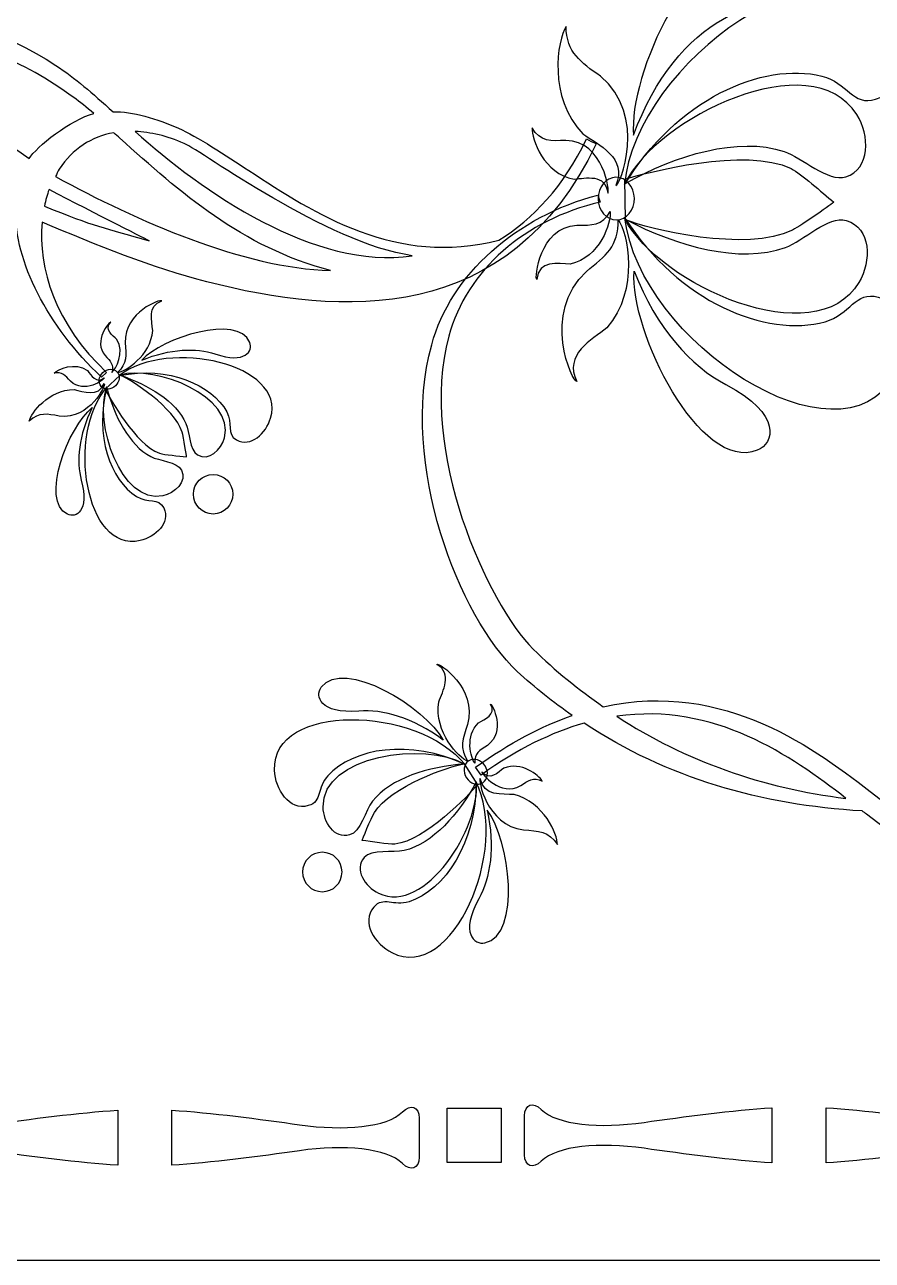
# Model space of a CAD drawing. Header units: millimetres. Extents: x -106 to 106, y -106 to 106.
# Drawn here: x -7.94 to 9.14, y -105.66 to -80.76 of the extents above; entities that cross this region are included whole.
import ezdxf

# ---------------------------------------------------------------- set-up
doc = ezdxf.new("R2010")
doc.units = ezdxf.units.MM
doc.header["$MEASUREMENT"] = 0
doc.layers.add('layer 1', color=7, linetype='Continuous')

msp = doc.modelspace()

# ---------------------------------------------------------------- linework, layer by layer
at = {"layer": 'layer 1', "color": 7}
msp.add_open_spline([(105.6569, -105.6569), (105.6569, -105.6569), (-106.0097, -105.6569), (-106.0097, -105.6569), (-106.0097, -105.6569), (-106.0097, -105.6569), (-106.0097, 106.0097), (-106.0097, 106.0097), (-106.0097, 106.0097), (-106.0097, 106.0097), (105.6569, 106.0097), (105.6569, 106.0097), (105.6569, 106.0097), (105.6569, 106.0097), (105.6569, -105.6569), (105.6569, -105.6569)], degree=3, knots=[0, 0, 0, 0, 0.2, 0.2, 0.2, 0.2, 0.4, 0.4, 0.4, 0.4, 0.6, 0.6, 0.6, 0.6, 1, 1, 1, 1], dxfattribs=at)
at = {"layer": 'layer 1', "color": 250}
for points, knots in [([(4.1482, -83.9903), (4.3725, -81.5002), (8.3333, -78.7514), (9.4939, -80.6744), (9.4939, -80.6744), (9.8205, -81.2143), (9.8371, -82.067), (9.209, -82.2654), (9.209, -82.2654), (8.7525, -82.4104), (8.6403, -81.9271), (8.1259, -81.7979), (8.1259, -81.7979), (6.9343, -81.4996), (5.1859, -82.2723), (4.1482, -83.9903)], [0, 0, 0, 0, 0.2, 0.2, 0.2, 0.2, 0.4, 0.4, 0.4, 0.4, 0.6, 0.6, 0.6, 0.6, 1, 1, 1, 1]), ([(4.3318, -82.9899), (4.2157, -81.7745), (5.5576, -78.8882), (6.722, -79.3171), (6.722, -79.3171), (7.0603, -79.4418), (7.2574, -80.0323), (6.1236, -80.6569), (6.1236, -80.6569), (5.4322, -81.0379), (4.7531, -81.8255), (4.3318, -82.9899)], [0, 0, 0, 0, 0.25, 0.25, 0.25, 0.25, 0.5, 0.5, 0.5, 0.5, 1, 1, 1, 1]), ([(3.5767, -83.1618), (3.5112, -83.1291), (3.4475, -83.0963), (3.3847, -83.0633), (3.3847, -83.0633), (2.9172, -84.0269), (2.3078, -84.6777), (1.6136, -85.1024), (1.6136, -85.1024), (-0.4487, -85.6402), (-2.0947, -84.5674), (-3.4196, -83.7016), (-3.4196, -83.7016), (-3.8803, -83.3995), (-4.4717, -83.0102), (-4.8396, -82.8483), (-4.8396, -82.8483), (-5.2701, -82.6585), (-5.7714, -82.5031), (-6.1574, -82.5186), (-6.1574, -82.5186), (-6.5851, -82.1345), (-6.9117, -81.8434), (-7.3089, -81.5819), (-7.3089, -81.5819), (-9.3458, -80.238), (-12.6753, -79.7935), (-15.5218, -81.832), (-15.5218, -81.832), (-15.5218, -81.832), (-16.01, -82.1982), (-16.01, -82.1982), (-16.01, -82.1982), (-16.0367, -82.2192), (-16.0658, -82.242), (-16.0934, -82.2633), (-16.0934, -82.2633), (-18.1231, -82.3829), (-20.0251, -82.9234), (-21.6997, -84.032), (-21.6997, -84.032), (-22.3476, -83.8474), (-23.0382, -83.5194), (-23.7763, -82.9875), (-23.7763, -82.9875), (-23.7763, -82.9875), (-23.8889, -83.1432), (-23.8889, -83.1432), (-23.8889, -83.1432), (-23.2017, -83.6393), (-22.5514, -83.9724), (-21.9364, -84.1857), (-21.9364, -84.1857), (-22.3176, -84.4537), (-22.6904, -84.7435), (-23.0449, -85.0745), (-23.0449, -85.0745), (-24.2155, -86.168), (-25.4261, -89.2417), (-24.7715, -91.6581), (-24.7715, -91.6581), (-24.3885, -93.0706), (-23.0642, -94.2468), (-21.421, -94.6732), (-21.421, -94.6732), (-21.421, -94.6732), (-21.3731, -94.5286), (-21.3731, -94.5286), (-21.3731, -94.5286), (-22.884, -94.182), (-24.0643, -93.1674), (-24.4279, -91.8269), (-24.4279, -91.8269), (-25.0544, -89.5159), (-23.6392, -86.4353), (-22.7235, -85.5244), (-22.7235, -85.5244), (-22.2828, -85.0866), (-21.8067, -84.7086), (-21.3116, -84.3634), (-21.3116, -84.3634), (-18.8589, -84.9068), (-17.0311, -83.5015), (-15.82, -82.5682), (-15.82, -82.5682), (-15.82, -82.5682), (-15.6701, -82.4555), (-15.6701, -82.4555), (-15.6701, -82.4555), (-15.4212, -82.4414), (-15.1699, -82.438), (-14.9167, -82.4387), (-14.9167, -82.4387), (-15.3713, -82.9086), (-15.6472, -83.6003), (-15.6293, -84.3279), (-15.6293, -84.3279), (-15.6061, -85.3009), (-15.1001, -86.1573), (-14.2189, -86.7943), (-14.2189, -86.7943), (-14.2189, -86.7943), (-14.1708, -86.6985), (-14.1708, -86.6985), (-14.1708, -86.6985), (-15.0016, -86.0967), (-15.414, -85.2337), (-15.4371, -84.3228), (-15.4371, -84.3228), (-15.4559, -83.5576), (-14.5425, -82.6461), (-14.4809, -82.6065), (-14.4809, -82.6065), (-12.6075, -82.5186), (-9.7675, -83.641), (-8.1187, -84.4975), (-8.1187, -84.4975), (-8.1519, -85.5086), (-7.4779, -86.846), (-6.3913, -87.8619), (-6.3913, -87.8619), (-6.3913, -87.8619), (-6.289, -87.7675), (-6.289, -87.7675), (-6.289, -87.7675), (-7.3223, -86.8019), (-7.6758, -85.6667), (-7.5874, -84.7376), (-7.5874, -84.7376), (-6.4993, -85.2047), (-5.3574, -85.6643), (-4.2677, -85.943), (-4.2677, -85.943), (-1.5697, -86.6327), (1.81, -86.8539), (3.5767, -83.1618)], [0, 0, 0, 0, 0.0285714, 0.0285714, 0.0285714, 0.0285714, 0.0571429, 0.0571429, 0.0571429, 0.0571429, 0.0857143, 0.0857143, 0.0857143, 0.0857143, 0.1142857, 0.1142857, 0.1142857, 0.1142857, 0.1428571, 0.1428571, 0.1428571, 0.1428572, 0.1714286, 0.1714286, 0.1714286, 0.1714286, 0.2, 0.2, 0.2, 0.2, 0.2285714, 0.2285714, 0.2285714, 0.2285714, 0.2571429, 0.2571429, 0.2571429, 0.2571429, 0.2857143, 0.2857143, 0.2857143, 0.2857143, 0.3142857, 0.3142857, 0.3142857, 0.3142857, 0.3428571, 0.3428571, 0.3428571, 0.3428572, 0.3714286, 0.3714286, 0.3714286, 0.3714286, 0.4, 0.4, 0.4, 0.4, 0.4285714, 0.4285714, 0.4285714, 0.4285714, 0.4571429, 0.4571429, 0.4571429, 0.4571429, 0.4857143, 0.4857143, 0.4857143, 0.4857143, 0.5142857, 0.5142857, 0.5142857, 0.5142857, 0.5428571, 0.5428571, 0.5428571, 0.5428572, 0.5714286, 0.5714286, 0.5714286, 0.5714286, 0.6, 0.6, 0.6, 0.6, 0.6285714, 0.6285714, 0.6285714, 0.6285714, 0.6571429, 0.6571429, 0.6571429, 0.6571429, 0.6857143, 0.6857143, 0.6857143, 0.6857143, 0.7142857, 0.7142857, 0.7142857, 0.7142857, 0.7428571, 0.7428571, 0.7428571, 0.7428572, 0.7714286, 0.7714286, 0.7714286, 0.7714286, 0.8, 0.8, 0.8, 0.8, 0.8285714, 0.8285714, 0.8285714, 0.8285714, 0.8571429, 0.8571429, 0.8571429, 0.8571429, 0.8857143, 0.8857143, 0.8857143, 0.8857143, 0.9142857, 0.9142857, 0.9142857, 0.9142857, 0.9428571, 0.9428571, 0.9428571, 0.9428572, 1, 1, 1, 1]), ([(-6.546, -82.5534), (-6.546, -82.5534), (-6.546, -82.5534), (-6.546, -82.5534), (-6.546, -82.5534), (-7.0007, -82.6629), (-7.7121, -83.23), (-7.8491, -83.4594), (-7.8491, -83.4594), (-9.4846, -82.2364), (-12.8512, -80.7547), (-14.7257, -82.2426), (-14.7257, -82.2426), (-14.9396, -82.2364), (-15.1554, -82.2254), (-15.3673, -82.2272), (-15.3673, -82.2272), (-15.3673, -82.2272), (-15.3375, -82.2051), (-15.3375, -82.2051), (-15.3375, -82.2051), (-12.5654, -80.2207), (-9.3243, -80.652), (-7.3432, -81.9598), (-7.3432, -81.9598), (-7.0641, -82.1441), (-6.8433, -82.2943), (-6.546, -82.5534)], [0, 0, 0, 0, 0.125, 0.125, 0.125, 0.125, 0.25, 0.25, 0.25, 0.25, 0.375, 0.375, 0.375, 0.375, 0.5, 0.5, 0.5, 0.5, 0.625, 0.625, 0.625, 0.625, 0.75, 0.75, 0.75, 0.75, 1, 1, 1, 1]), ([(3.9722, -84.0021), (4.215, -83.4457), (3.6211, -83.178), (3.3086, -82.9613), (3.3086, -82.9613), (2.6041, -82.2292), (2.7929, -81.0696), (2.9714, -80.7988), (2.9714, -80.7988), (2.981, -81.3269), (3.2669, -81.5181), (3.6631, -81.7993), (3.6631, -81.7993), (4.6284, -82.5923), (4.0524, -84.0341), (3.9722, -84.0021)], [0, 0, 0, 0, 0.2, 0.2, 0.2, 0.2, 0.4, 0.4, 0.4, 0.4, 0.6, 0.6, 0.6, 0.6, 1, 1, 1, 1]), ([(4.1523, -83.9659), (4.8017, -82.633), (7.9119, -81.1237), (8.8287, -82.5716), (8.8287, -82.5716), (9.095, -82.9923), (9.1043, -83.6682), (8.6082, -83.8257), (8.6082, -83.8257), (8.2468, -83.9407), (7.7263, -83.4357), (7.3663, -83.3158), (7.3663, -83.3158), (6.4368, -83.0109), (5.2024, -83.3802), (4.1523, -83.9659)], [0, 0, 0, 0, 0.2, 0.2, 0.2, 0.2, 0.4, 0.4, 0.4, 0.4, 0.6, 0.6, 0.6, 0.6, 1, 1, 1, 1]), ([(3.8099, -84.1574), (3.7706, -83.7513), (3.3675, -83.8577), (3.1326, -83.8718), (3.1326, -83.8718), (2.5266, -83.7733), (2.2717, -83.0629), (2.2848, -82.8414), (2.2848, -82.8414), (2.4522, -83.1236), (2.6654, -83.1074), (2.9655, -83.0919), (2.9655, -83.0919), (3.732, -83.1143), (3.8633, -84.1402), (3.8099, -84.1574)], [0, 0, 0, 0, 0.2, 0.2, 0.2, 0.2, 0.4, 0.4, 0.4, 0.4, 0.6, 0.6, 0.6, 0.6, 1, 1, 1, 1]), ([(-6.0201, -83.0481), (-6.0201, -83.0481), (-6.0201, -83.0481), (-6.0201, -83.0481), (-6.0201, -83.0481), (-4.8007, -84.1423), (-3.577, -85.2395), (-1.7742, -85.7167), (-1.7742, -85.7167), (-3.5417, -85.6636), (-5.6727, -84.7166), (-7.3196, -83.8226), (-7.3196, -83.8226), (-7.2927, -83.7726), (-7.2722, -83.7161), (-7.2415, -83.6699), (-7.2415, -83.6699), (-6.9742, -83.2648), (-6.5935, -83.0192), (-6.145, -82.9379), (-6.145, -82.9379), (-6.1029, -82.9758), (-6.063, -83.0092), (-6.0201, -83.0481)], [0, 0, 0, 0, 0.1428571, 0.1428571, 0.1428571, 0.1428572, 0.2857143, 0.2857143, 0.2857143, 0.2857143, 0.4285714, 0.4285714, 0.4285714, 0.4285714, 0.5714286, 0.5714286, 0.5714286, 0.5714286, 0.7142857, 0.7142857, 0.7142857, 0.7142857, 1, 1, 1, 1]), ([(-0.1305, -85.4163), (-0.1305, -85.4163), (-0.1305, -85.4163), (-0.1305, -85.4163), (-0.1305, -85.4163), (-2.0747, -85.7167), (-4.3751, -84.1216), (-5.7129, -82.9131), (-5.7129, -82.9131), (-5.402, -82.9265), (-5.0708, -83.0009), (-4.7246, -83.1535), (-4.7246, -83.1535), (-4.3709, -83.3092), (-1.845, -85.1696), (-0.1305, -85.4163)], [0, 0, 0, 0, 0.2, 0.2, 0.2, 0.2, 0.4, 0.4, 0.4, 0.4, 0.6, 0.6, 0.6, 0.6, 1, 1, 1, 1]), ([(4.1654, -84.6914), (4.614, -84.8833), (6.6207, -85.3581), (7.532, -84.9002), (7.532, -84.9002), (7.7269, -84.802), (8.3671, -84.3445), (8.3671, -84.3345), (8.3671, -84.3345), (8.1221, -84.1443), (7.7128, -83.765), (7.5096, -83.662), (7.5096, -83.662), (6.599, -83.2073), (4.5699, -83.7485), (4.1547, -83.8722), (4.1547, -83.8722), (4.1547, -83.8722), (4.1654, -84.6914), (4.1654, -84.6914)], [0, 0, 0, 0, 0.1666667, 0.1666667, 0.1666667, 0.1666667, 0.3333333, 0.3333333, 0.3333333, 0.3333333, 0.5, 0.5, 0.5, 0.5, 0.6666667, 0.6666667, 0.6666667, 0.6666667, 1, 1, 1, 1]), ([(3.9883, -84.6938), (3.7865, -84.6966), (3.6204, -84.5068), (3.6169, -84.2697), (3.6169, -84.2697), (3.6152, -84.0327), (3.7751, -83.8391), (3.977, -83.8367), (3.977, -83.8367), (4.1788, -83.8339), (4.3449, -84.0237), (4.3487, -84.2601), (4.3487, -84.2601), (4.3508, -84.4971), (4.1899, -84.6914), (3.9883, -84.6938)], [0, 0, 0, 0, 0.2, 0.2, 0.2, 0.2, 0.4, 0.4, 0.4, 0.4, 0.6, 0.6, 0.6, 0.6, 1, 1, 1, 1]), ([(-7.5408, -84.4161), (-7.5408, -84.4161), (-7.5408, -84.4161), (-7.5408, -84.4161), (-7.5408, -84.4161), (-7.5148, -84.3), (-7.488, -84.1853), (-7.4481, -84.0796), (-7.4481, -84.0796), (-6.4971, -84.5829), (-5.4093, -85.1228), (-5.4323, -85.1162), (-5.4323, -85.1162), (-6.3334, -84.8513), (-6.5382, -84.8323), (-7.5408, -84.4161)], [0, 0, 0, 0, 0.2, 0.2, 0.2, 0.2, 0.4, 0.4, 0.4, 0.4, 0.6, 0.6, 0.6, 0.6, 1, 1, 1, 1]), ([(20.7663, -92.9249), (19.6766, -93.2032), (18.5352, -93.6625), (17.4463, -94.1296), (17.4463, -94.1296), (17.3581, -93.2005), (17.7115, -92.0656), (18.7454, -91.0993), (18.7454, -91.0993), (18.7454, -91.0993), (18.6427, -91.0056), (18.6427, -91.0056), (18.6427, -91.0056), (17.5561, -92.0215), (16.882, -93.3586), (16.9147, -94.3697), (16.9147, -94.3697), (15.2665, -95.2258), (12.4264, -96.3493), (10.5526, -96.2611), (10.5526, -96.2611), (10.4913, -96.2215), (9.579, -95.3099), (9.5973, -94.544), (9.5973, -94.544), (9.6194, -93.6335), (10.0324, -92.7709), (10.863, -92.1694), (10.863, -92.1694), (10.863, -92.1694), (10.8148, -92.0729), (10.8148, -92.0729), (10.8148, -92.0729), (9.9346, -92.7106), (9.4278, -93.567), (9.4047, -94.5396), (9.4047, -94.5396), (9.3861, -95.2668), (9.6624, -95.9586), (10.1165, -96.4285), (10.1165, -96.4285), (9.865, -96.4296), (9.6131, -96.4261), (9.3634, -96.4116), (9.3634, -96.4116), (9.3634, -96.4116), (9.2145, -96.299), (9.2145, -96.299), (9.2145, -96.299), (8.0032, -95.3657), (6.1753, -93.9608), (3.722, -94.5044), (3.722, -94.5044), (3.228, -94.1589), (2.7512, -93.7809), (2.3102, -93.3428), (2.3102, -93.3428), (1.3952, -92.4319), (-0.0203, -89.3513), (0.6063, -87.0399), (0.6063, -87.0399), (0.9697, -85.6994), (2.1494, -84.6859), (3.6607, -84.3393), (3.6607, -84.3393), (3.6607, -84.3393), (3.6128, -84.1943), (3.6128, -84.1943), (3.6128, -84.1943), (1.9702, -84.6204), (0.6452, -85.7973), (0.2628, -87.2094), (0.2628, -87.2094), (-0.3925, -89.6262), (0.8185, -92.6995), (1.9885, -93.7923), (1.9885, -93.7923), (2.344, -94.1241), (2.7161, -94.4138), (3.0971, -94.6815), (3.0971, -94.6815), (2.4825, -94.8948), (1.8327, -95.2289), (1.1451, -95.724), (1.1451, -95.724), (1.1451, -95.724), (1.2577, -95.88), (1.2577, -95.88), (1.2577, -95.88), (1.9964, -95.3481), (2.6864, -95.0205), (3.3341, -94.8352), (3.3341, -94.8352), (5.0088, -95.9445), (6.9105, -96.4843), (8.9407, -96.6039), (8.9407, -96.6039), (8.9682, -96.6252), (8.9972, -96.6476), (9.0233, -96.6686), (9.0233, -96.6686), (9.0233, -96.6686), (9.5119, -97.0352), (9.5119, -97.0352), (9.5119, -97.0352), (12.3589, -99.074), (15.6882, -98.6296), (17.7257, -97.2857), (17.7257, -97.2857), (18.1218, -97.0242), (18.4488, -96.7327), (18.8763, -96.3493), (18.8763, -96.3493), (19.2632, -96.3637), (19.7641, -96.2094), (20.1947, -96.0189), (20.1947, -96.0189), (20.5623, -95.8573), (21.1539, -95.468), (21.6145, -95.1655), (21.6145, -95.1655), (22.9395, -94.2995), (24.5855, -93.2273), (26.6471, -93.7648), (26.6471, -93.7648), (27.3413, -94.1895), (27.9521, -94.8407), (28.4189, -95.8039), (28.4189, -95.8039), (28.4813, -95.7705), (28.546, -95.7388), (28.6111, -95.7057), (28.6111, -95.7057), (26.8442, -92.0136), (23.4648, -92.2344), (20.7663, -92.9249)], [0, 0, 0, 0, 0.0285714, 0.0285714, 0.0285714, 0.0285714, 0.0571429, 0.0571429, 0.0571429, 0.0571429, 0.0857143, 0.0857143, 0.0857143, 0.0857143, 0.1142857, 0.1142857, 0.1142857, 0.1142857, 0.1428571, 0.1428571, 0.1428571, 0.1428572, 0.1714286, 0.1714286, 0.1714286, 0.1714286, 0.2, 0.2, 0.2, 0.2, 0.2285714, 0.2285714, 0.2285714, 0.2285714, 0.2571429, 0.2571429, 0.2571429, 0.2571429, 0.2857143, 0.2857143, 0.2857143, 0.2857143, 0.3142857, 0.3142857, 0.3142857, 0.3142857, 0.3428571, 0.3428571, 0.3428571, 0.3428572, 0.3714286, 0.3714286, 0.3714286, 0.3714286, 0.4, 0.4, 0.4, 0.4, 0.4285714, 0.4285714, 0.4285714, 0.4285714, 0.4571429, 0.4571429, 0.4571429, 0.4571429, 0.4857143, 0.4857143, 0.4857143, 0.4857143, 0.5142857, 0.5142857, 0.5142857, 0.5142857, 0.5428571, 0.5428571, 0.5428571, 0.5428572, 0.5714286, 0.5714286, 0.5714286, 0.5714286, 0.6, 0.6, 0.6, 0.6, 0.6285714, 0.6285714, 0.6285714, 0.6285714, 0.6571429, 0.6571429, 0.6571429, 0.6571429, 0.6857143, 0.6857143, 0.6857143, 0.6857143, 0.7142857, 0.7142857, 0.7142857, 0.7142857, 0.7428571, 0.7428571, 0.7428571, 0.7428572, 0.7714286, 0.7714286, 0.7714286, 0.7714286, 0.8, 0.8, 0.8, 0.8, 0.8285714, 0.8285714, 0.8285714, 0.8285714, 0.8571429, 0.8571429, 0.8571429, 0.8571429, 0.8857143, 0.8857143, 0.8857143, 0.8857143, 0.9142857, 0.9142857, 0.9142857, 0.9142857, 0.9428571, 0.9428571, 0.9428571, 0.9428572, 1, 1, 1, 1]), ([(2.3836, -85.8965), (2.4098, -85.4896), (2.816, -85.5802), (3.0523, -85.5858), (3.0523, -85.5858), (3.6538, -85.4635), (3.8829, -84.7445), (3.8619, -84.523), (3.8619, -84.523), (3.7045, -84.811), (3.4912, -84.8034), (3.1904, -84.7996), (3.1904, -84.7996), (2.4263, -84.8502), (2.3295, -85.8817), (2.3836, -85.8965)], [0, 0, 0, 0, 0.2, 0.2, 0.2, 0.2, 0.4, 0.4, 0.4, 0.4, 0.6, 0.6, 0.6, 0.6, 1, 1, 1, 1]), ([(4.1609, -84.6811), (4.8451, -85.9971), (7.9936, -87.4262), (8.8721, -85.9554), (8.8721, -85.9554), (9.1274, -85.5275), (9.1195, -84.8513), (8.6189, -84.7066), (8.6189, -84.7066), (8.2547, -84.6018), (7.7476, -85.1207), (7.3907, -85.2492), (7.3907, -85.2492), (6.4692, -85.5772), (5.2262, -85.2395), (4.1609, -84.6811)], [0, 0, 0, 0, 0.2, 0.2, 0.2, 0.2, 0.4, 0.4, 0.4, 0.4, 0.6, 0.6, 0.6, 0.6, 1, 1, 1, 1]), ([(3.186, -87.9495), (2.9148, -87.4075), (3.4933, -87.1051), (3.7937, -86.8691), (3.7937, -86.8691), (4.4614, -86.0967), (4.2126, -84.9501), (4.0211, -84.6907), (4.0211, -84.6907), (4.0372, -85.2178), (3.7634, -85.427), (3.382, -85.7318), (3.382, -85.7318), (2.458, -86.5817), (3.1067, -87.9856), (3.186, -87.9495)], [0, 0, 0, 0, 0.2, 0.2, 0.2, 0.2, 0.4, 0.4, 0.4, 0.4, 0.6, 0.6, 0.6, 0.6, 1, 1, 1, 1]), ([(4.1572, -84.657), (4.4452, -87.1405), (8.4759, -89.7874), (9.5852, -87.8344), (9.5852, -87.8344), (9.8974, -87.2859), (9.8939, -86.4329), (9.2611, -86.251), (9.2611, -86.251), (8.8011, -86.1184), (8.7009, -86.6045), (8.1896, -86.7468), (8.1896, -86.7468), (7.0059, -87.0754), (5.2393, -86.3482), (4.1572, -84.657)], [0, 0, 0, 0, 0.2, 0.2, 0.2, 0.2, 0.4, 0.4, 0.4, 0.4, 0.6, 0.6, 0.6, 0.6, 1, 1, 1, 1]), ([(4.3411, -85.7277), (4.2564, -86.9459), (5.6716, -89.7957), (6.8247, -89.3368), (6.8247, -89.3368), (7.1599, -89.2031), (7.3418, -88.6078), (6.1922, -88.0132), (6.1922, -88.0132), (5.4914, -87.6504), (4.7928, -86.8801), (4.3411, -85.7277)], [0, 0, 0, 0, 0.25, 0.25, 0.25, 0.25, 0.5, 0.5, 0.5, 0.5, 1, 1, 1, 1]), ([(-5.1783, -86.3271), (-5.4687, -86.4188), (-5.3771, -86.7333), (-5.3574, -86.9256), (-5.3574, -86.9256), (-5.4048, -87.4372), (-5.9076, -87.7472), (-6.069, -87.7682), (-6.069, -87.7682), (-5.8714, -87.5898), (-5.8918, -87.4175), (-5.9143, -87.1722), (-5.9143, -87.1722), (-5.9283, -86.5407), (-5.1919, -86.2851), (-5.1783, -86.3271)], [0, 0, 0, 0, 0.2, 0.2, 0.2, 0.2, 0.4, 0.4, 0.4, 0.4, 0.6, 0.6, 0.6, 0.6, 1, 1, 1, 1]), ([(-5.5805, -87.5226), (-5.1679, -87.0661), (-3.6399, -86.5835), (-3.4034, -87.1629), (-3.4034, -87.1629), (-3.3339, -87.3307), (-3.4869, -87.6053), (-4.1046, -87.3955), (-4.1046, -87.3955), (-4.4813, -87.2676), (-5.0045, -87.2835), (-5.5805, -87.5226)], [0, 0, 0, 0, 0.25, 0.25, 0.25, 0.25, 0.5, 0.5, 0.5, 0.5, 1, 1, 1, 1]), ([(-6.2032, -86.7533), (-6.3412, -86.9049), (-6.1667, -87.02), (-6.0821, -87.104), (-6.0821, -87.104), (-5.9166, -87.3648), (-6.0983, -87.6997), (-6.1846, -87.7696), (-6.1846, -87.7696), (-6.136, -87.6115), (-6.2134, -87.5367), (-6.3189, -87.4293), (-6.3189, -87.4293), (-6.5672, -87.1343), (-6.2278, -86.7388), (-6.2032, -86.7533)], [0, 0, 0, 0, 0.2, 0.2, 0.2, 0.2, 0.4, 0.4, 0.4, 0.4, 0.6, 0.6, 0.6, 0.6, 1, 1, 1, 1]), ([(-6.0332, -87.8303), (-5.0317, -87.0661), (-2.6625, -87.6042), (-2.9841, -88.6888), (-2.9841, -88.6888), (-3.0733, -88.9944), (-3.3847, -89.2903), (-3.6717, -89.1249), (-3.6717, -89.1249), (-3.8807, -89.0047), (-3.7391, -88.7983), (-3.8664, -88.563), (-3.8664, -88.563), (-4.1609, -88.019), (-5.0415, -87.6315), (-6.0332, -87.8303)], [0, 0, 0, 0, 0.2, 0.2, 0.2, 0.2, 0.4, 0.4, 0.4, 0.4, 0.6, 0.6, 0.6, 0.6, 1, 1, 1, 1]), ([(-6.3362, -87.8781), (-6.4971, -88.0056), (-6.5994, -87.8223), (-6.6758, -87.7321), (-6.6758, -87.7321), (-6.9234, -87.5467), (-7.2701, -87.7028), (-7.3466, -87.7851), (-7.3466, -87.7851), (-7.1852, -87.7472), (-7.1172, -87.8303), (-7.0169, -87.9439), (-7.0169, -87.9439), (-6.7418, -88.214), (-6.3238, -87.9033), (-6.3362, -87.8781)], [0, 0, 0, 0, 0.2, 0.2, 0.2, 0.2, 0.4, 0.4, 0.4, 0.4, 0.6, 0.6, 0.6, 0.6, 1, 1, 1, 1]), ([(-6.0232, -87.8223), (-5.3066, -87.6115), (-3.6885, -88.2543), (-3.9146, -89.087), (-3.9146, -89.087), (-3.9811, -89.3292), (-4.2286, -89.5624), (-4.4562, -89.4308), (-4.4562, -89.4308), (-4.6216, -89.3361), (-4.6109, -88.9709), (-4.6889, -88.7959), (-4.6889, -88.7959), (-4.8916, -88.3477), (-5.448, -88.0132), (-6.0232, -87.8223)], [0, 0, 0, 0, 0.2, 0.2, 0.2, 0.2, 0.4, 0.4, 0.4, 0.4, 0.6, 0.6, 0.6, 0.6, 1, 1, 1, 1]), ([(-6.0787, -87.7555), (-6.1484, -87.6814), (-6.2754, -87.688), (-6.3624, -87.7689), (-6.3624, -87.7689), (-6.4495, -87.8506), (-6.4629, -87.9774), (-6.3944, -88.0511), (-6.3944, -88.0511), (-6.3243, -88.1251), (-6.1977, -88.1189), (-6.1098, -88.0377), (-6.1098, -88.0377), (-6.0235, -87.956), (-6.0092, -87.8296), (-6.0787, -87.7555)], [0, 0, 0, 0, 0.2, 0.2, 0.2, 0.2, 0.4, 0.4, 0.4, 0.4, 0.6, 0.6, 0.6, 0.6, 1, 1, 1, 1]), ([(-6.0178, -87.8209), (-5.7917, -87.9164), (-4.9178, -88.4786), (-4.7662, -88.9699), (-4.7662, -88.9699), (-4.734, -89.0739), (-4.6758, -89.4663), (-4.6801, -89.4694), (-4.6801, -89.4694), (-4.8339, -89.4477), (-5.1154, -89.4315), (-5.2229, -89.3943), (-5.2229, -89.3943), (-5.7062, -89.2224), (-6.2189, -88.2971), (-6.3186, -88.1038), (-6.3186, -88.1038), (-6.3186, -88.1038), (-6.0178, -87.8209), (-6.0178, -87.8209)], [0, 0, 0, 0, 0.1666667, 0.1666667, 0.1666667, 0.1666667, 0.3333333, 0.3333333, 0.3333333, 0.3333333, 0.5, 0.5, 0.5, 0.5, 0.6666667, 0.6666667, 0.6666667, 0.6666667, 1, 1, 1, 1]), ([(-6.3358, -87.9918), (-6.453, -88.2747), (-6.757, -88.1517), (-6.9446, -88.1152), (-6.9446, -88.1152), (-7.4567, -88.1138), (-7.8114, -88.5885), (-7.8469, -88.7473), (-7.8469, -88.7473), (-7.652, -88.5668), (-7.4834, -88.6026), (-7.2429, -88.6485), (-7.2429, -88.6485), (-6.6173, -88.7218), (-6.2962, -88.0098), (-6.3358, -87.9918)], [0, 0, 0, 0, 0.2, 0.2, 0.2, 0.2, 0.4, 0.4, 0.4, 0.4, 0.6, 0.6, 0.6, 0.6, 1, 1, 1, 1]), ([(-6.2785, -88.0597), (-7.1031, -89.0112), (-6.717, -91.4076), (-5.6144, -91.1572), (-5.6144, -91.1572), (-5.304, -91.0862), (-4.9884, -90.7958), (-5.1357, -90.4992), (-5.1357, -90.4992), (-5.2432, -90.2821), (-5.457, -90.4103), (-5.6842, -90.2677), (-5.6842, -90.2677), (-6.2087, -89.9407), (-6.5391, -89.0371), (-6.2785, -88.0597)], [0, 0, 0, 0, 0.2, 0.2, 0.2, 0.2, 0.4, 0.4, 0.4, 0.4, 0.6, 0.6, 0.6, 0.6, 1, 1, 1, 1]), ([(-6.2859, -88.0693), (-6.5425, -88.7704), (-6.0036, -90.4268), (-5.1579, -90.2532), (-5.1579, -90.2532), (-4.9125, -90.2025), (-4.6634, -89.9703), (-4.7798, -89.7357), (-4.7798, -89.7357), (-4.8641, -89.5642), (-5.2301, -89.5518), (-5.3993, -89.4625), (-5.3993, -89.4625), (-5.8337, -89.2321), (-6.1314, -88.655), (-6.2859, -88.0693)], [0, 0, 0, 0, 0.2, 0.2, 0.2, 0.2, 0.4, 0.4, 0.4, 0.4, 0.6, 0.6, 0.6, 0.6, 1, 1, 1, 1]), ([(-6.5778, -88.4762), (-7.0586, -88.8579), (-7.6374, -90.3528), (-7.0752, -90.626), (-7.0752, -90.626), (-6.9111, -90.7048), (-6.6286, -90.5698), (-6.7978, -89.9407), (-6.7978, -89.9407), (-6.9012, -89.5569), (-6.8521, -89.0357), (-6.5778, -88.4762)], [0, 0, 0, 0, 0.25, 0.25, 0.25, 0.25, 0.5, 0.5, 0.5, 0.5, 1, 1, 1, 1]), ([(-3.7448, -90.2229), (-3.7448, -90.0041), (-3.9227, -89.8253), (-4.1423, -89.8253), (-4.1423, -89.8253), (-4.3619, -89.8253), (-4.5402, -90.0041), (-4.5402, -90.2229), (-4.5402, -90.2229), (-4.5402, -90.4426), (-4.3619, -90.6211), (-4.1423, -90.6211), (-4.1423, -90.6211), (-3.9227, -90.6211), (-3.7448, -90.4426), (-3.7448, -90.2229)], [0, 0, 0, 0, 0.2, 0.2, 0.2, 0.2, 0.4, 0.4, 0.4, 0.4, 0.6, 0.6, 0.6, 0.6, 1, 1, 1, 1]), ([(0.4919, -95.1742), (0.1419, -94.5175), (-1.5141, -93.4999), (-1.9621, -94.1114), (-1.9621, -94.1114), (-2.0925, -94.2888), (-1.9931, -94.655), (-1.2056, -94.5909), (-1.2056, -94.5909), (-0.7248, -94.5513), (-0.115, -94.7239), (0.4919, -95.1742)], [0, 0, 0, 0, 0.25, 0.25, 0.25, 0.25, 0.5, 0.5, 0.5, 0.5, 1, 1, 1, 1]), ([(0.3693, -93.65), (0.6859, -93.843), (0.4847, -94.1871), (0.4058, -94.4055), (0.4058, -94.4055), (0.31, -95.0229), (0.8106, -95.5356), (0.9945, -95.6069), (0.9945, -95.6069), (0.8144, -95.3395), (0.8888, -95.1418), (0.9873, -94.8617), (0.9873, -94.8617), (1.1892, -94.122), (0.3996, -93.6056), (0.3693, -93.65)], [0, 0, 0, 0, 0.2, 0.2, 0.2, 0.2, 0.4, 0.4, 0.4, 0.4, 0.6, 0.6, 0.6, 0.6, 1, 1, 1, 1]), ([(0.9346, -95.6682), (-0.0192, -94.4765), (-2.9615, -94.4128), (-2.9042, -95.7815), (-2.9042, -95.7815), (-2.8881, -96.1674), (-2.6093, -96.607), (-2.2231, -96.496), (-2.2231, -96.496), (-1.9423, -96.4164), (-2.0481, -96.1322), (-1.8291, -95.8938), (-1.8291, -95.8938), (-1.3234, -95.3395), (-0.1736, -95.1432), (0.9346, -95.6682)], [0, 0, 0, 0, 0.2, 0.2, 0.2, 0.2, 0.4, 0.4, 0.4, 0.4, 0.6, 0.6, 0.6, 0.6, 1, 1, 1, 1]), ([(1.4497, -94.4527), (1.5692, -94.6719), (1.3291, -94.7566), (1.205, -94.8297), (1.205, -94.8297), (0.9332, -95.0877), (1.0479, -95.5345), (1.1303, -95.6417), (1.1303, -95.6417), (1.1182, -95.4418), (1.2319, -95.3774), (1.388, -95.282), (1.388, -95.282), (1.7666, -95.0074), (1.4831, -94.4428), (1.4497, -94.4527)], [0, 0, 0, 0, 0.2, 0.2, 0.2, 0.2, 0.4, 0.4, 0.4, 0.4, 0.6, 0.6, 0.6, 0.6, 1, 1, 1, 1]), ([(3.9921, -94.695), (3.9921, -94.695), (3.9921, -94.695), (3.9921, -94.695), (3.9921, -94.695), (5.972, -94.4138), (7.4982, -95.4884), (8.611, -96.3493), (8.611, -96.3493), (6.937, -96.1477), (5.3729, -95.5948), (3.9921, -94.695)], [0, 0, 0, 0, 0.25, 0.25, 0.25, 0.25, 0.5, 0.5, 0.5, 0.5, 1, 1, 1, 1]), ([(0.9239, -95.6579), (0.1443, -95.1976), (-1.9476, -95.4773), (-1.9256, -96.5236), (-1.9256, -96.5236), (-1.9201, -96.8275), (-1.6965, -97.1758), (-1.3909, -97.0879), (-1.3909, -97.0879), (-1.1685, -97.0249), (-1.0739, -96.5915), (-0.9308, -96.4096), (-0.9308, -96.4096), (-0.5605, -95.9414), (0.1922, -95.713), (0.9239, -95.6579)], [0, 0, 0, 0, 0.2, 0.2, 0.2, 0.2, 0.4, 0.4, 0.4, 0.4, 0.6, 0.6, 0.6, 0.6, 1, 1, 1, 1]), ([(1.009, -95.5945), (1.1131, -95.5283), (1.2608, -95.5717), (1.3387, -95.6937), (1.3387, -95.6937), (1.4169, -95.815), (1.3966, -95.9679), (1.2929, -96.0351), (1.2929, -96.0351), (1.1892, -96.1012), (1.0417, -96.0568), (0.9635, -95.9359), (0.9635, -95.9359), (0.8857, -95.8139), (0.906, -95.6609), (1.009, -95.5945)], [0, 0, 0, 0, 0.2, 0.2, 0.2, 0.2, 0.4, 0.4, 0.4, 0.4, 0.6, 0.6, 0.6, 0.6, 1, 1, 1, 1]), ([(0.9184, -95.6534), (0.6235, -95.6995), (-0.5679, -96.1043), (-0.8907, -96.6369), (-0.8907, -96.6369), (-0.9596, -96.7496), (-1.1427, -97.1944), (-1.1392, -97.1985), (-1.1392, -97.1985), (-0.9517, -97.2178), (-0.6168, -97.2819), (-0.4788, -97.2695), (-0.4788, -97.2695), (0.1398, -97.2092), (1.0149, -96.2721), (1.1892, -96.074), (1.1892, -96.074), (1.1892, -96.074), (0.9184, -95.6534), (0.9184, -95.6534)], [0, 0, 0, 0, 0.1666667, 0.1666667, 0.1666667, 0.1666667, 0.3333333, 0.3333333, 0.3333333, 0.3333333, 0.5, 0.5, 0.5, 0.5, 0.6666667, 0.6666667, 0.6666667, 0.6666667, 1, 1, 1, 1]), ([(1.276, -95.815), (1.428, -96.012), (1.6016, -95.827), (1.7187, -95.7426), (1.7187, -95.7426), (2.0632, -95.599), (2.4249, -95.8825), (2.4907, -96.0024), (2.4907, -96.0024), (2.3123, -95.9097), (2.2079, -95.9875), (2.0567, -96.0929), (2.0567, -96.0929), (1.6539, -96.3286), (1.2536, -95.8408), (1.276, -95.815)], [0, 0, 0, 0, 0.2, 0.2, 0.2, 0.2, 0.4, 0.4, 0.4, 0.4, 0.6, 0.6, 0.6, 0.6, 1, 1, 1, 1]), ([(1.1603, -96.0251), (1.256, -96.9249), (0.136, -98.7137), (-0.8077, -98.2606), (-0.8077, -98.2606), (-1.0821, -98.129), (-1.306, -97.7818), (-1.0995, -97.5395), (-1.0995, -97.5395), (-0.9503, -97.3642), (-0.5167, -97.4562), (-0.2921, -97.4025), (-0.2921, -97.4025), (0.2876, -97.2591), (0.8068, -96.6679), (1.1603, -96.0251)], [0, 0, 0, 0, 0.2, 0.2, 0.2, 0.2, 0.4, 0.4, 0.4, 0.4, 0.6, 0.6, 0.6, 0.6, 1, 1, 1, 1]), ([(1.1547, -96.0106), (1.8452, -97.3718), (0.6859, -100.0769), (-0.5372, -99.4578), (-0.5372, -99.4578), (-0.8809, -99.2841), (-1.1666, -98.8487), (-0.9058, -98.5421), (-0.9058, -98.5421), (-0.7164, -98.3199), (-0.5019, -98.5335), (-0.1934, -98.4325), (-0.1934, -98.4325), (0.5198, -98.2021), (1.1737, -97.2361), (1.1547, -96.0106)], [0, 0, 0, 0, 0.2, 0.2, 0.2, 0.2, 0.4, 0.4, 0.4, 0.4, 0.6, 0.6, 0.6, 0.6, 1, 1, 1, 1]), ([(1.2419, -95.9473), (1.2963, -96.3145), (1.6908, -96.2611), (1.922, -96.2721), (1.922, -96.2721), (2.5245, -96.4216), (2.8011, -97.0831), (2.7974, -97.2805), (2.7974, -97.2805), (2.6206, -97.0104), (2.4112, -97.0031), (2.1152, -96.987), (2.1152, -96.987), (1.3587, -96.8891), (1.1902, -95.9565), (1.2419, -95.9473)], [0, 0, 0, 0, 0.2, 0.2, 0.2, 0.2, 0.4, 0.4, 0.4, 0.4, 0.6, 0.6, 0.6, 0.6, 1, 1, 1, 1]), ([(1.3835, -96.5884), (1.8376, -97.1795), (2.0777, -99.1071), (1.336, -99.2624), (1.336, -99.2624), (1.121, -99.3069), (0.8275, -99.0657), (1.2123, -98.3746), (1.2123, -98.3746), (1.4458, -97.9533), (1.5423, -97.3266), (1.3835, -96.5884)], [0, 0, 0, 0, 0.25, 0.25, 0.25, 0.25, 0.5, 0.5, 0.5, 0.5, 1, 1, 1, 1]), ([(-1.5434, -97.8334), (-1.5434, -98.0525), (-1.7215, -98.231), (-1.9411, -98.231), (-1.9411, -98.231), (-2.16, -98.231), (-2.3385, -98.0525), (-2.3385, -97.8334), (-2.3385, -97.8334), (-2.3385, -97.6147), (-2.16, -97.4362), (-1.9411, -97.4362), (-1.9411, -97.4362), (-1.7215, -97.4362), (-1.5434, -97.6147), (-1.5434, -97.8334)], [0, 0, 0, 0, 0.2, 0.2, 0.2, 0.2, 0.4, 0.4, 0.4, 0.4, 0.6, 0.6, 0.6, 0.6, 1, 1, 1, 1])]:
    msp.add_open_spline(points, degree=3, knots=knots, dxfattribs=at)
at = {"layer": 'layer 1'}
for points, knots in [([(-6.0649, -102.6328), (-6.8419, -102.6817), (-7.842, -102.8119), (-8.6406, -102.9266), (-8.6406, -102.9266), (-9.5351, -103.0545), (-10.399, -102.9797), (-10.7119, -102.6669), (-10.7119, -102.6669), (-10.8739, -102.5046), (-11.0484, -102.5587), (-11.0484, -102.794), (-11.0484, -102.794), (-11.0484, -102.9801), (-11.0484, -103.3959), (-11.0484, -103.5816), (-11.0484, -103.5816), (-11.0484, -103.8169), (-10.8739, -103.8706), (-10.7119, -103.7084), (-10.7119, -103.7084), (-10.399, -103.3959), (-9.5351, -103.3208), (-8.6406, -103.4489), (-8.6406, -103.4489), (-7.842, -103.563), (-6.8419, -103.6939), (-6.0649, -103.7424), (-6.0649, -103.7424), (-6.0649, -103.7424), (-6.0649, -102.6328), (-6.0649, -102.6328)], [0, 0, 0, 0, 0.1111111, 0.1111111, 0.1111111, 0.1111111, 0.2222222, 0.2222222, 0.2222222, 0.2222222, 0.3333333, 0.3333333, 0.3333333, 0.3333333, 0.4444444, 0.4444444, 0.4444444, 0.4444445, 0.5555556, 0.5555556, 0.5555556, 0.5555556, 0.6666667, 0.6666667, 0.6666667, 0.6666667, 0.7777778, 0.7777778, 0.7777778, 0.7777778, 1, 1, 1, 1]), ([(-0.326, -102.6669), (-0.6385, -102.9797), (-1.5029, -103.0545), (-2.3976, -102.9266), (-2.3976, -102.9266), (-3.1965, -102.8119), (-4.1968, -102.6817), (-4.9738, -102.6328), (-4.9738, -102.6328), (-4.9738, -102.6328), (-4.9738, -103.7424), (-4.9738, -103.7424), (-4.9738, -103.7424), (-4.1968, -103.6942), (-3.1965, -103.563), (-2.3976, -103.4489), (-2.3976, -103.4489), (-1.5029, -103.3208), (-0.6385, -103.3959), (-0.326, -103.7084), (-0.326, -103.7084), (-0.1638, -103.8706), (0.0103, -103.8169), (0.0103, -103.5816), (0.0103, -103.5816), (0.0103, -103.4324), (0.0103, -102.9428), (0.0103, -102.794), (0.0103, -102.794), (0.0103, -102.5587), (-0.1638, -102.5046), (-0.326, -102.6669)], [0, 0, 0, 0, 0.1111111, 0.1111111, 0.1111111, 0.1111111, 0.2222222, 0.2222222, 0.2222222, 0.2222222, 0.3333333, 0.3333333, 0.3333333, 0.3333333, 0.4444444, 0.4444444, 0.4444444, 0.4444445, 0.5555556, 0.5555556, 0.5555556, 0.5555556, 0.6666667, 0.6666667, 0.6666667, 0.6666667, 0.7777778, 0.7777778, 0.7777778, 0.7777778, 1, 1, 1, 1]), ([(7.1193, -102.5849), (6.3417, -102.6335), (5.3419, -102.7637), (4.5433, -102.8784), (4.5433, -102.8784), (3.6487, -103.0066), (2.785, -102.9315), (2.4718, -102.6193), (2.4718, -102.6193), (2.3099, -102.4564), (2.1356, -102.5105), (2.1356, -102.7458), (2.1356, -102.7458), (2.1356, -102.9318), (2.1356, -103.3476), (2.1356, -103.5333), (2.1356, -103.5333), (2.1356, -103.7687), (2.3099, -103.8224), (2.4718, -103.6601), (2.4718, -103.6601), (2.785, -103.3476), (3.6487, -103.2729), (4.5433, -103.4007), (4.5433, -103.4007), (5.3419, -103.5147), (6.3417, -103.6456), (7.1193, -103.6946), (7.1193, -103.6946), (7.1193, -103.6946), (7.1193, -102.5849), (7.1193, -102.5849)], [0, 0, 0, 0, 0.1111111, 0.1111111, 0.1111111, 0.1111111, 0.2222222, 0.2222222, 0.2222222, 0.2222222, 0.3333333, 0.3333333, 0.3333333, 0.3333333, 0.4444444, 0.4444444, 0.4444444, 0.4444445, 0.5555556, 0.5555556, 0.5555556, 0.5555556, 0.6666667, 0.6666667, 0.6666667, 0.6666667, 0.7777778, 0.7777778, 0.7777778, 0.7777778, 1, 1, 1, 1]), ([(12.8577, -102.6193), (12.5453, -102.9315), (11.6809, -103.0066), (10.7866, -102.8784), (10.7866, -102.8784), (9.9873, -102.7637), (8.9872, -102.6335), (8.2103, -102.5849), (8.2103, -102.5849), (8.2103, -102.5849), (8.2103, -103.6946), (8.2103, -103.6946), (8.2103, -103.6946), (8.9872, -103.646), (9.9873, -103.5147), (10.7866, -103.4007), (10.7866, -103.4007), (11.6809, -103.2729), (12.5453, -103.3476), (12.8577, -103.6601), (12.8577, -103.6601), (13.0203, -103.8224), (13.194, -103.7687), (13.194, -103.5333), (13.194, -103.5333), (13.194, -103.3842), (13.194, -102.8946), (13.194, -102.7458), (13.194, -102.7458), (13.194, -102.5105), (13.0203, -102.4564), (12.8577, -102.6193)], [0, 0, 0, 0, 0.1111111, 0.1111111, 0.1111111, 0.1111111, 0.2222222, 0.2222222, 0.2222222, 0.2222222, 0.3333333, 0.3333333, 0.3333333, 0.3333333, 0.4444444, 0.4444444, 0.4444444, 0.4444445, 0.5555556, 0.5555556, 0.5555556, 0.5555556, 0.6666667, 0.6666667, 0.6666667, 0.6666667, 0.7777778, 0.7777778, 0.7777778, 0.7777778, 1, 1, 1, 1]), ([(0.5742, -102.5952), (0.5742, -102.5952), (0.5742, -103.6842), (0.5742, -103.6842), (0.5742, -103.6842), (0.5742, -103.6842), (1.6636, -103.6842), (1.6636, -103.6842), (1.6636, -103.6842), (1.6636, -103.6842), (1.6636, -102.5952), (1.6636, -102.5952), (1.6636, -102.5952), (1.6636, -102.5952), (0.5742, -102.5952), (0.5742, -102.5952)], [0, 0, 0, 0, 0.2, 0.2, 0.2, 0.2, 0.4, 0.4, 0.4, 0.4, 0.6, 0.6, 0.6, 0.6, 1, 1, 1, 1])]:
    msp.add_open_spline(points, degree=3, knots=knots, dxfattribs=at)

doc.saveas('drawing.dxf')
